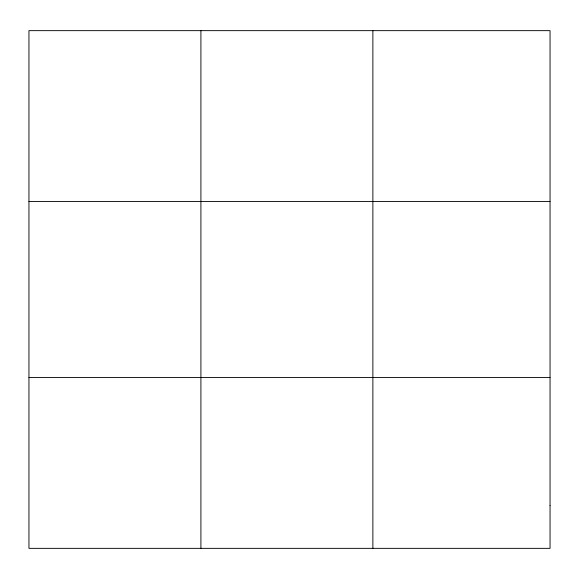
<?xml version="1.0" encoding="UTF-8"?>
<svg xmlns="http://www.w3.org/2000/svg" width="579" height="579" viewBox="0 0 579 579"><rect width="100%" height="100%" fill="white"/><g stroke="black" fill="none" stroke-linecap="round" stroke-linejoin="round"><path stroke-width="0.87" d="M200.913 30.651L200.913 548.349M372.876 30.651L372.876 548.349M28.95 201.492L550.05 201.492M28.95 377.508L550.05 377.508M550.05 505.641L550.05 548.349L28.95 548.349L28.95 30.651L550.05 30.651L550.05 505.641"/></g></svg>
